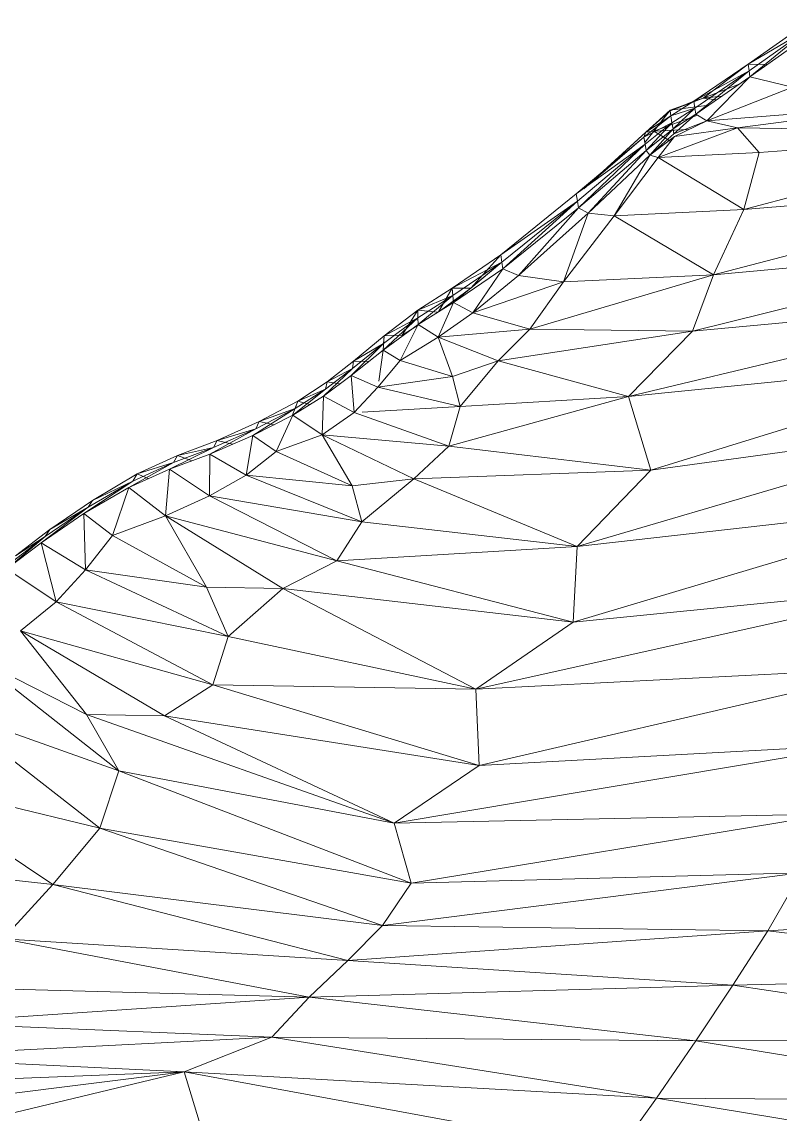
# Model space of a CAD drawing. Header units: millimetres. Extents: x -8591 to 7092, y -1621 to 14390.
# Drawn here: x -4469.5 to -4388.5, y 2881 to 2997.8 of the extents above; entities that cross this region are included whole.
import ezdxf

# ---------------------------------------------------------------- set-up
doc = ezdxf.new("R2010")
doc.units = ezdxf.units.MM
doc.layers.add('G-IMPT', color=8, linetype='Continuous', lineweight=9)
doc.layers.add('I-FURN', color=30, linetype='Continuous', lineweight=9)

# ---------------------------------------------------------------- blocks, each defined once
blk = doc.blocks.new('Artificial banana plant 1500mm - Family 4__C1-728657-Begane grond')
at = {"layer": 'G-IMPT'}
for p, q in [((27.25, 340.91), (20.83, 336.4)), ((27.25, 340.91), (20.83, 336.4)), ((27.34, 340.21), (20.83, 336.4)), ((27.34, 340.21), (20.83, 336.4)), ((20.94, 335.69), (27.34, 340.21)), ((27.34, 340.21), (20.94, 335.69)), ((21.03, 335.04), (27.34, 340.21)), ((21.03, 335.04), (27.34, 340.21)), ((21.03, 335.04), (27.43, 339.57)), ((21.03, 335.04), (27.43, 339.57)), ((20.83, 336.4), (15.03, 332.42)), ((20.83, 336.4), (15.03, 332.42)), ((20.83, 336.4), (16.03, 332.77)), ((20.83, 336.4), (16.03, 332.77)), ((20.83, 336.4), (20.94, 335.69)), ((20.83, 336.4), (20.94, 335.69)), ((20.83, 336.4), (22.88, 336.35)), ((20.83, 336.4), (22.88, 336.35)), ((20.94, 335.69), (15.03, 332.42)), ((20.94, 335.69), (15.03, 332.42)), ((15.15, 331.7), (20.94, 335.69)), ((20.94, 335.69), (15.15, 331.7)), ((15.26, 331.03), (20.94, 335.69)), ((15.26, 331.03), (20.94, 335.69)), ((15.26, 331.03), (21.03, 335.04)), ((15.26, 331.03), (21.03, 335.04)), ((21.03, 335.04), (16.42, 330.34)), ((21.03, 335.04), (16.42, 330.34)), ((20.94, 335.69), (21.03, 335.04)), ((20.94, 335.69), (21.03, 335.04)), ((21.03, 335.04), (25.57, 333.92)), ((21.03, 335.04), (25.57, 333.92)), ((19.89, 334.24), (16.03, 332.77)), ((19.89, 334.24), (16.03, 332.77)), ((16.42, 330.34), (25.57, 333.92)), ((16.42, 330.34), (25.57, 333.92)), ((16.03, 332.77), (12.5, 331.39)), ((16.03, 332.77), (12.5, 331.39)), ((16.03, 332.77), (12.52, 331.48)), ((16.03, 332.77), (12.52, 331.48)), ((15.03, 332.42), (16.03, 332.77)), ((15.03, 332.42), (16.03, 332.77)), ((16.03, 332.77), (18.02, 332.95)), ((16.03, 332.77), (18.02, 332.95)), ((16.03, 332.77), (17.48, 332.57)), ((16.03, 332.77), (17.48, 332.57)), ((15.03, 332.42), (12.5, 331.39)), ((15.03, 332.42), (12.5, 331.39)), ((16.66, 332), (12.52, 331.48)), ((16.66, 332), (12.52, 331.48)), ((15.03, 332.42), (12.59, 330.86)), ((15.03, 332.42), (12.59, 330.86)), ((15.15, 331.7), (12.59, 330.86)), ((15.15, 331.7), (12.59, 330.86)), ((12.71, 330.13), (15.15, 331.7)), ((15.15, 331.7), (12.71, 330.13)), ((12.82, 329.46), (15.15, 331.7)), ((12.82, 329.46), (15.15, 331.7)), ((15.03, 332.42), (15.15, 331.7)), ((15.03, 332.42), (15.15, 331.7)), ((15.15, 331.7), (15.26, 331.03)), ((15.15, 331.7), (15.26, 331.03)), ((16.42, 330.34), (38.87, 332.11)), ((16.42, 330.34), (38.87, 332.11)), ((19.71, 329.57), (38.87, 332.11)), ((19.71, 329.57), (38.87, 332.11)), ((12.59, 330.86), (9.72, 328.59)), ((12.59, 330.86), (9.72, 328.59)), ((9.91, 329.13), (12.52, 331.48)), ((9.91, 329.13), (12.52, 331.48)), ((12.5, 331.39), (9.91, 329.13)), ((12.5, 331.39), (9.91, 329.13)), ((12.59, 330.86), (9.91, 329.13)), ((12.59, 330.86), (9.91, 329.13)), ((12.52, 331.48), (10.76, 329.24)), ((12.52, 331.48), (10.76, 329.24)), ((15.43, 330.93), (10.76, 329.24)), ((15.43, 330.93), (10.76, 329.24)), ((12.5, 331.39), (12.52, 331.48)), ((12.5, 331.39), (12.52, 331.48)), ((12.59, 330.86), (12.5, 331.39)), ((12.59, 330.86), (12.5, 331.39)), ((12.59, 330.86), (12.71, 330.13)), ((12.59, 330.86), (12.71, 330.13)), ((12.82, 329.46), (15.26, 331.03)), ((12.82, 329.46), (15.26, 331.03)), ((15.26, 331.03), (12.92, 328.94)), ((15.26, 331.03), (12.92, 328.94)), ((15.26, 331.03), (16.42, 330.34)), ((15.26, 331.03), (16.42, 330.34)), ((12.71, 330.13), (9.72, 328.59)), ((12.71, 330.13), (9.72, 328.59)), ((10.76, 329.24), (9.82, 328.01)), ((10.76, 329.24), (9.82, 328.01)), ((9.84, 327.85), (12.71, 330.13)), ((12.71, 330.13), (9.84, 327.85)), ((9.91, 329.13), (10.76, 329.24)), ((9.91, 329.13), (10.76, 329.24)), ((9.96, 327.17), (12.71, 330.13)), ((9.96, 327.17), (12.71, 330.13)), ((9.96, 327.17), (12.82, 329.46)), ((9.96, 327.17), (12.82, 329.46)), ((12.82, 329.46), (10.34, 326.65)), ((12.82, 329.46), (10.34, 326.65)), ((10.76, 329.24), (14.49, 329.4)), ((10.76, 329.24), (14.49, 329.4)), ((10.76, 329.24), (12.58, 328.14)), ((10.76, 329.24), (12.58, 328.14)), ((11.24, 326.41), (19.71, 329.57)), ((11.24, 326.41), (19.71, 329.57)), ((12.71, 330.13), (12.82, 329.46)), ((12.71, 330.13), (12.82, 329.46)), ((12.82, 329.46), (12.92, 328.94)), ((12.82, 329.46), (12.92, 328.94)), ((12.92, 328.94), (16.42, 330.34)), ((12.92, 328.94), (16.42, 330.34)), ((16.42, 330.34), (12.99, 328.67)), ((16.42, 330.34), (12.99, 328.67)), ((12.99, 328.67), (19.71, 329.57)), ((12.99, 328.67), (19.71, 329.57)), ((16.42, 330.34), (19.71, 329.57)), ((16.42, 330.34), (19.71, 329.57)), ((19.71, 329.57), (22.03, 326.95)), ((19.71, 329.57), (22.03, 326.95)), ((19.71, 329.57), (51.63, 329.16)), ((19.71, 329.57), (51.63, 329.16)), ((9.72, 328.59), (2.48, 322.52)), ((9.72, 328.59), (2.48, 322.52)), ((9.91, 329.13), (3.3, 323.06)), ((9.72, 328.59), (3.3, 323.06)), ((9.72, 328.59), (3.3, 323.06)), ((9.91, 329.13), (5.15, 324.75)), ((9.72, 328.59), (9.91, 329.13)), ((9.72, 328.59), (9.91, 329.13)), ((9.72, 328.59), (9.84, 327.85)), ((9.72, 328.59), (9.84, 327.85)), ((10.34, 326.65), (12.92, 328.94)), ((10.34, 326.65), (12.92, 328.94)), ((10.34, 326.65), (12.99, 328.67)), ((10.34, 326.65), (12.99, 328.67)), ((11.24, 326.41), (12.99, 328.67)), ((11.24, 326.41), (12.99, 328.67)), ((20.39, 320.87), (51.63, 329.16)), ((20.39, 320.87), (51.63, 329.16)), ((22.03, 326.95), (51.63, 329.16)), ((22.03, 326.95), (51.63, 329.16)), ((9.84, 327.85), (2.48, 322.52)), ((9.84, 327.85), (2.48, 322.52)), ((2.61, 321.75), (9.84, 327.85)), ((9.84, 327.85), (2.61, 321.75)), ((2.73, 321.04), (9.84, 327.85)), ((2.73, 321.04), (9.84, 327.85)), ((2.73, 321.04), (9.96, 327.17)), ((2.73, 321.04), (9.96, 327.17)), ((9.96, 327.17), (3.74, 320.48)), ((9.96, 327.17), (3.74, 320.48)), ((9.84, 327.85), (9.96, 327.17)), ((9.84, 327.85), (9.96, 327.17)), ((9.96, 327.17), (10.34, 326.65)), ((9.96, 327.17), (10.34, 326.65)), ((11.24, 326.41), (22.03, 326.95)), ((11.24, 326.41), (22.03, 326.95)), ((20.39, 320.87), (22.03, 326.95)), ((20.39, 320.87), (22.03, 326.95)), ((3.74, 320.48), (10.34, 326.65)), ((3.74, 320.48), (10.34, 326.65)), ((10.34, 326.65), (6.54, 320.17)), ((10.34, 326.65), (6.54, 320.17)), ((6.54, 320.17), (11.24, 326.41)), ((6.54, 320.17), (11.24, 326.41)), ((10.34, 326.65), (11.24, 326.41)), ((10.34, 326.65), (11.24, 326.41)), ((11.24, 326.41), (20.39, 320.87)), ((11.24, 326.41), (20.39, 320.87)), ((17.16, 313.88), (54.54, 323.64)), ((17.16, 313.88), (54.54, 323.64)), ((20.39, 320.87), (54.54, 323.64)), ((20.39, 320.87), (54.54, 323.64)), ((2.48, 322.52), (-5.58, 316.02)), ((2.48, 322.52), (-5.58, 316.02)), ((2.48, 322.52), (2.61, 321.75)), ((2.48, 322.52), (2.61, 321.75)), ((2.61, 321.75), (-5.58, 316.02)), ((2.61, 321.75), (-5.58, 316.02)), ((-5.47, 315.24), (2.61, 321.75)), ((2.61, 321.75), (-5.47, 315.24)), ((-5.37, 314.53), (2.61, 321.75)), ((-5.37, 314.53), (2.61, 321.75)), ((-5.37, 314.53), (2.73, 321.04)), ((-5.37, 314.53), (2.73, 321.04)), ((2.73, 321.04), (-3.7, 313.8)), ((2.73, 321.04), (-3.7, 313.8)), ((2.61, 321.75), (2.73, 321.04)), ((2.61, 321.75), (2.73, 321.04)), ((2.73, 321.04), (3.74, 320.48)), ((2.73, 321.04), (3.74, 320.48)), ((-3.7, 313.8), (3.74, 320.48)), ((-3.7, 313.8), (3.74, 320.48)), ((3.74, 320.48), (1.14, 313.12)), ((3.74, 320.48), (1.14, 313.12)), ((1.14, 313.12), (6.54, 320.17)), ((1.14, 313.12), (6.54, 320.17)), ((3.74, 320.48), (6.54, 320.17)), ((3.74, 320.48), (6.54, 320.17)), ((6.54, 320.17), (20.39, 320.87)), ((6.54, 320.17), (20.39, 320.87)), ((6.54, 320.17), (17.16, 313.88)), ((6.54, 320.17), (17.16, 313.88)), ((17.16, 313.88), (20.39, 320.87)), ((17.16, 313.88), (20.39, 320.87)), ((14.89, 307.86), (52.46, 317.18)), ((14.89, 307.86), (52.46, 317.18)), ((17.16, 313.88), (52.46, 317.18)), ((17.16, 313.88), (52.46, 317.18)), ((-5.58, 316.02), (-10.75, 312.44)), ((-5.58, 316.02), (-10.75, 312.44)), ((-5.47, 315.24), (-10.75, 312.44)), ((-5.47, 315.24), (-10.75, 312.44)), ((-10.69, 311.65), (-5.47, 315.24)), ((-5.47, 315.24), (-10.69, 311.65)), ((-10.63, 310.93), (-5.47, 315.24)), ((-10.63, 310.93), (-5.47, 315.24)), ((-5.58, 316.02), (-8.76, 312.46)), ((-5.58, 316.02), (-8.76, 312.46)), ((-5.47, 315.23), (-8.76, 312.46)), ((-5.47, 315.23), (-8.76, 312.46)), ((-5.58, 316.02), (-5.47, 315.24)), ((-5.58, 316.02), (-5.47, 315.24)), ((-5.47, 315.24), (-5.37, 314.53)), ((-5.47, 315.24), (-5.37, 314.53)), ((-10.63, 310.93), (-5.37, 314.53)), ((-10.63, 310.93), (-5.37, 314.53)), ((-5.37, 314.53), (-8.56, 309.82)), ((-5.37, 314.53), (-8.56, 309.82)), ((-5.37, 314.53), (-3.7, 313.8)), ((-5.37, 314.53), (-3.7, 313.8)), ((-8.56, 309.82), (-3.7, 313.8)), ((-8.56, 309.82), (-3.7, 313.8)), ((-8.56, 309.82), (1.14, 313.12)), ((-8.56, 309.82), (1.14, 313.12)), ((-3.7, 313.8), (1.14, 313.12)), ((-3.7, 313.8), (1.14, 313.12)), ((-2.47, 308.07), (17.16, 313.88)), ((-2.47, 308.07), (17.16, 313.88)), ((-2.47, 308.07), (1.14, 313.12)), ((-2.47, 308.07), (1.14, 313.12)), ((1.14, 313.12), (17.16, 313.88)), ((1.14, 313.12), (17.16, 313.88)), ((14.89, 307.86), (17.16, 313.88)), ((14.89, 307.86), (17.16, 313.88)), ((-10.75, 312.44), (-14.43, 310.09)), ((-10.75, 312.44), (-14.43, 310.09)), ((-10.75, 312.44), (-12.24, 309.91)), ((-10.75, 312.44), (-12.24, 309.91)), ((-8.76, 312.46), (-12.03, 310.05)), ((-8.76, 312.46), (-12.03, 310.05)), ((-10.75, 312.44), (-8.76, 312.46)), ((-10.75, 312.44), (-8.76, 312.46)), ((-10.75, 312.44), (-10.69, 311.65)), ((-10.75, 312.44), (-10.69, 311.65)), ((-10.69, 311.65), (-14.43, 310.09)), ((-10.69, 311.65), (-14.43, 310.09)), ((-14.42, 309.29), (-10.69, 311.65)), ((-10.69, 311.65), (-14.42, 309.29)), ((-14.41, 308.56), (-10.69, 311.65)), ((-14.41, 308.56), (-10.69, 311.65)), ((-14.41, 308.56), (-10.63, 310.93)), ((-14.41, 308.56), (-10.63, 310.93)), ((-10.63, 310.93), (-12.26, 307.2)), ((-10.63, 310.93), (-12.26, 307.2)), ((-10.69, 311.65), (-10.63, 310.93)), ((-10.69, 311.65), (-10.63, 310.93)), ((-10.63, 310.93), (-8.56, 309.82)), ((-10.63, 310.93), (-8.56, 309.82)), ((8.07, 300.86), (50.97, 311.17)), ((8.07, 300.86), (50.97, 311.17)), ((14.89, 307.86), (50.97, 311.17)), ((14.89, 307.86), (50.97, 311.17)), ((-14.43, 310.09), (-18.04, 307.35)), ((-14.43, 310.09), (-18.04, 307.35)), ((-14.43, 310.09), (-16.12, 307.43)), ((-14.43, 310.09), (-16.12, 307.43)), ((-14.43, 310.09), (-14.42, 309.29)), ((-14.43, 310.09), (-14.42, 309.29)), ((-14.43, 310.09), (-12.3, 309.88)), ((-14.43, 310.09), (-12.3, 309.88)), ((-12.26, 307.2), (-8.56, 309.82)), ((-12.26, 307.2), (-8.56, 309.82)), ((-8.56, 309.82), (-2.47, 308.07)), ((-8.56, 309.82), (-2.47, 308.07)), ((-18.15, 305.81), (-14.42, 309.29)), ((-18.15, 305.81), (-14.42, 309.29)), ((-18.15, 305.81), (-14.41, 308.56)), ((-18.15, 305.81), (-14.41, 308.56)), ((-18.1, 306.55), (-14.42, 309.29)), ((-14.42, 309.29), (-18.1, 306.55)), ((-14.42, 309.29), (-18.04, 307.35)), ((-14.42, 309.29), (-18.04, 307.35)), ((-14.41, 308.56), (-16.32, 304.73)), ((-14.41, 308.56), (-16.32, 304.73)), ((-14.41, 308.51), (-16.12, 307.43)), ((-14.41, 308.51), (-16.12, 307.43)), ((-14.42, 309.29), (-14.41, 308.56)), ((-14.42, 309.29), (-14.41, 308.56)), ((-14.41, 308.56), (-12.26, 307.2)), ((-14.41, 308.56), (-12.26, 307.2)), ((-18.04, 307.35), (-21.29, 304.65)), ((-18.04, 307.35), (-21.29, 304.65)), ((-18.04, 307.35), (-18.15, 305.81)), ((-18.04, 307.35), (-18.15, 305.81)), ((-18.04, 307.35), (-18.1, 306.55)), ((-18.04, 307.35), (-18.1, 306.55)), ((-18.04, 307.35), (-16.12, 307.43)), ((-18.04, 307.35), (-16.12, 307.43)), ((-16.32, 304.73), (-12.26, 307.2)), ((-16.32, 304.73), (-12.26, 307.2)), ((-12.26, 307.2), (-2.47, 308.07)), ((-12.26, 307.2), (-2.47, 308.07)), ((-12.26, 307.2), (-10.73, 303)), ((-12.26, 307.2), (-10.73, 303)), ((-12.26, 307.2), (-5.84, 304.67)), ((-12.26, 307.2), (-5.84, 304.67)), ((-5.84, 304.67), (-2.47, 308.07)), ((-5.84, 304.67), (-2.47, 308.07)), ((-5.84, 304.67), (14.89, 307.86)), ((-5.84, 304.67), (14.89, 307.86)), ((-2.47, 308.07), (14.89, 307.86)), ((-2.47, 308.07), (14.89, 307.86)), ((8.07, 300.86), (14.89, 307.86)), ((8.07, 300.86), (14.89, 307.86)), ((-21.54, 303.12), (-18.1, 306.55)), ((-21.54, 303.12), (-18.1, 306.55)), ((-21.42, 303.85), (-18.1, 306.55)), ((-18.1, 306.55), (-21.42, 303.85)), ((-18.1, 306.55), (-21.29, 304.65)), ((-18.1, 306.55), (-21.29, 304.65)), ((-21.54, 303.12), (-18.15, 305.81)), ((-21.54, 303.12), (-18.15, 305.81)), ((-18.7, 301.86), (-16.32, 304.73)), ((-18.7, 301.86), (-16.32, 304.73)), ((-18.15, 305.81), (-18.61, 302.52)), ((-18.15, 305.81), (-18.61, 302.52)), ((-18.15, 305.81), (-16.32, 304.73)), ((-18.15, 305.81), (-16.32, 304.73)), ((-16.32, 304.73), (-10.73, 303)), ((-16.32, 304.73), (-10.73, 303)), ((8.07, 300.86), (49.53, 305.07)), ((8.07, 300.86), (49.53, 305.07)), ((10.46, 293), (49.53, 305.07)), ((10.46, 293), (49.53, 305.07)), ((-24.5, 300.92), (-21.42, 303.85)), ((-24.5, 300.92), (-21.42, 303.85)), ((-24.31, 301.65), (-21.42, 303.85)), ((-21.42, 303.85), (-24.31, 301.65)), ((-21.29, 304.65), (-24.11, 302.44)), ((-21.29, 304.65), (-24.11, 302.44)), ((-21.42, 303.85), (-24.11, 302.44)), ((-21.42, 303.85), (-24.11, 302.44)), ((-21.29, 304.65), (-21.42, 303.85)), ((-21.29, 304.65), (-21.42, 303.85)), ((-21.29, 304.65), (-19.67, 304.6)), ((-21.29, 304.65), (-19.67, 304.6)), ((-10.73, 303), (-5.84, 304.67)), ((-10.73, 303), (-5.84, 304.67)), ((-9.9, 299.82), (-5.84, 304.67)), ((-9.9, 299.82), (-5.84, 304.67)), ((-5.84, 304.67), (8.07, 300.86)), ((-5.84, 304.67), (8.07, 300.86)), ((-24.11, 302.44), (-27.25, 300.37)), ((-24.11, 302.44), (-27.25, 300.37)), ((-24.5, 300.92), (-21.54, 303.12)), ((-24.5, 300.92), (-21.54, 303.12)), ((-24.11, 302.44), (-24.31, 301.65)), ((-24.11, 302.44), (-24.31, 301.65)), ((-24.11, 302.44), (-22.76, 302.21)), ((-24.11, 302.44), (-22.76, 302.21)), ((-21.54, 303.12), (-21.25, 299.16)), ((-21.54, 303.12), (-21.25, 299.16)), ((-21.54, 303.12), (-18.7, 301.86)), ((-21.54, 303.12), (-18.7, 301.86)), ((-18.7, 301.86), (-10.73, 303)), ((-18.7, 301.86), (-10.73, 303)), ((-9.9, 299.82), (-10.73, 303)), ((-9.9, 299.82), (-10.73, 303)), ((-27.77, 298.87), (-24.31, 301.65)), ((-27.77, 298.87), (-24.31, 301.65)), ((-27.52, 299.59), (-24.31, 301.65)), ((-24.31, 301.65), (-27.52, 299.59)), ((-24.31, 301.65), (-27.25, 300.37)), ((-24.31, 301.65), (-27.25, 300.37)), ((-21.25, 299.16), (-18.7, 301.86)), ((-21.25, 299.16), (-18.7, 301.86)), ((-18.7, 301.86), (-9.9, 299.82)), ((-18.7, 301.86), (-9.9, 299.82)), ((-27.25, 300.37), (-31.39, 298.19)), ((-27.25, 300.37), (-31.39, 298.19)), ((-27.25, 300.37), (-27.87, 298.81)), ((-27.25, 300.37), (-27.87, 298.81)), ((-27.77, 298.87), (-24.5, 300.92)), ((-27.77, 298.87), (-24.5, 300.92)), ((-27.25, 300.37), (-27.52, 299.59)), ((-27.25, 300.37), (-27.52, 299.59)), ((-27.25, 300.37), (-25.93, 300.02)), ((-27.25, 300.37), (-25.93, 300.02)), ((-24.5, 300.92), (-24.66, 296.79)), ((-24.5, 300.92), (-24.66, 296.79)), ((-24.5, 300.92), (-21.25, 299.16)), ((-24.5, 300.92), (-21.25, 299.16)), ((-11.11, 295.58), (8.07, 300.86)), ((-11.11, 295.58), (8.07, 300.86)), ((-9.9, 299.82), (8.07, 300.86)), ((-9.9, 299.82), (8.07, 300.86)), ((10.46, 293), (8.07, 300.86)), ((10.46, 293), (8.07, 300.86)), ((-32.05, 296.71), (-27.52, 299.59)), ((-32.05, 296.71), (-27.52, 299.59)), ((-32.05, 296.71), (-27.77, 298.87)), ((-32.05, 296.71), (-27.77, 298.87)), ((-31.73, 297.42), (-27.52, 299.59)), ((-27.52, 299.59), (-31.73, 297.42)), ((-27.52, 299.59), (-31.39, 298.19)), ((-27.52, 299.59), (-31.39, 298.19)), ((-27.77, 298.87), (-29.55, 294.99)), ((-27.77, 298.87), (-29.55, 294.99)), ((-27.77, 298.87), (-24.66, 296.79)), ((-27.77, 298.87), (-24.66, 296.79)), ((-24.66, 296.79), (-21.25, 299.16)), ((-24.66, 296.79), (-21.25, 299.16)), ((-21.25, 299.16), (-11.11, 295.58)), ((-21.25, 299.16), (-11.11, 295.58)), ((-20.39, 299.21), (-9.9, 299.82)), ((-20.39, 299.21), (-9.9, 299.82)), ((-11.11, 295.58), (-9.9, 299.82)), ((-11.11, 295.58), (-9.9, 299.82)), ((-31.39, 298.19), (-35.87, 296.17)), ((-31.39, 298.19), (-35.87, 296.17)), ((-31.39, 298.19), (-31.73, 297.42)), ((-31.39, 298.19), (-31.73, 297.42)), ((-31.39, 298.19), (-29.76, 297.86)), ((-31.39, 298.19), (-29.76, 297.86)), ((2.6, 284.85), (47.67, 298.13)), ((2.6, 284.85), (47.67, 298.13)), ((10.46, 293), (47.67, 298.13)), ((10.46, 293), (47.67, 298.13)), ((-36.65, 294.71), (-31.73, 297.42)), ((-36.65, 294.71), (-31.73, 297.42)), ((-36.65, 294.71), (-32.05, 296.71)), ((-36.65, 294.71), (-32.05, 296.71)), ((-36.27, 295.41), (-31.73, 297.42)), ((-31.73, 297.42), (-36.27, 295.41)), ((-31.73, 297.42), (-35.87, 296.17)), ((-31.73, 297.42), (-35.87, 296.17)), ((-32.05, 296.71), (-32.78, 292.48)), ((-32.05, 296.71), (-32.78, 292.48)), ((-32.05, 296.71), (-29.55, 294.99)), ((-32.05, 296.71), (-29.55, 294.99)), ((-29.55, 294.99), (-24.66, 296.79)), ((-29.55, 294.99), (-24.66, 296.79)), ((-24.66, 296.79), (-21.45, 291.33)), ((-24.66, 296.79), (-21.45, 291.33)), ((-24.66, 296.79), (-14.85, 292.06)), ((-24.66, 296.79), (-14.85, 292.06)), ((-24.66, 296.79), (-11.11, 295.58)), ((-24.66, 296.79), (-11.11, 295.58)), ((-40.94, 293.11), (-36.27, 295.41)), ((-40.94, 293.11), (-36.27, 295.41)), ((-40.53, 293.81), (-36.27, 295.41)), ((-36.27, 295.41), (-40.53, 293.81)), ((-35.87, 296.17), (-40.09, 294.55)), ((-35.87, 296.17), (-40.09, 294.55)), ((-36.27, 295.41), (-40.09, 294.55)), ((-36.27, 295.41), (-40.09, 294.55)), ((-35.87, 296.17), (-36.27, 295.41)), ((-35.87, 296.17), (-36.27, 295.41)), ((-35.87, 296.17), (-34.23, 295.76)), ((-35.87, 296.17), (-34.23, 295.76)), ((-14.85, 292.06), (-11.11, 295.58)), ((-14.85, 292.06), (-11.11, 295.58)), ((-11.11, 295.58), (10.46, 293)), ((-11.11, 295.58), (10.46, 293)), ((-40.09, 294.55), (-44.42, 292.59)), ((-40.09, 294.55), (-44.42, 292.59)), ((-40.94, 293.11), (-36.65, 294.71)), ((-40.94, 293.11), (-36.65, 294.71)), ((-40.09, 294.55), (-40.53, 293.81)), ((-40.09, 294.55), (-40.53, 293.81)), ((-40.09, 294.55), (-38.65, 294.04)), ((-40.09, 294.55), (-38.65, 294.04)), ((-36.65, 294.71), (-36.68, 290.27)), ((-36.65, 294.71), (-36.68, 290.27)), ((-36.65, 294.71), (-32.78, 292.48)), ((-36.65, 294.71), (-32.78, 292.48)), ((-32.78, 292.48), (-29.55, 294.99)), ((-32.78, 292.48), (-29.55, 294.99)), ((-29.55, 294.99), (-21.45, 291.33)), ((-29.55, 294.99), (-21.45, 291.33)), ((-45.31, 291.15), (-40.53, 293.81)), ((-45.31, 291.15), (-40.53, 293.81)), ((-45.31, 291.15), (-40.94, 293.11)), ((-45.31, 291.15), (-40.94, 293.11)), ((-44.88, 291.84), (-40.53, 293.81)), ((-40.53, 293.81), (-44.88, 291.84)), ((-40.53, 293.81), (-44.42, 292.59)), ((-40.53, 293.81), (-44.42, 292.59)), ((-40.94, 293.11), (-41.39, 288.12)), ((-40.94, 293.11), (-41.39, 288.12)), ((-40.94, 293.11), (-36.68, 290.27)), ((-40.94, 293.11), (-36.68, 290.27)), ((-50.09, 288.35), (-44.88, 291.84)), ((-50.09, 288.35), (-44.88, 291.84)), ((-49.65, 289.03), (-44.88, 291.84)), ((-44.88, 291.84), (-49.65, 289.03)), ((-44.42, 292.59), (-49.17, 289.77)), ((-44.42, 292.59), (-49.17, 289.77)), ((-44.88, 291.84), (-49.17, 289.77)), ((-44.88, 291.84), (-49.17, 289.77)), ((-44.42, 292.59), (-44.88, 291.84)), ((-44.42, 292.59), (-44.88, 291.84)), ((-44.42, 292.59), (-43.23, 292.09)), ((-44.42, 292.59), (-43.23, 292.09)), ((-36.68, 290.27), (-32.78, 292.48)), ((-36.68, 290.27), (-32.78, 292.48)), ((-32.78, 292.48), (-20.4, 287.48)), ((-32.78, 292.48), (-20.4, 287.48)), ((-32.78, 292.48), (-21.45, 291.33)), ((-32.78, 292.48), (-21.45, 291.33)), ((-21.45, 291.33), (-14.85, 292.06)), ((-21.45, 291.33), (-14.85, 292.06)), ((-20.4, 287.48), (-14.85, 292.06)), ((-20.4, 287.48), (-14.85, 292.06)), ((-14.85, 292.06), (10.46, 293)), ((-14.85, 292.06), (10.46, 293)), ((-14.85, 292.06), (2.6, 284.85)), ((-14.85, 292.06), (2.6, 284.85)), ((2.6, 284.85), (10.46, 293)), ((2.6, 284.85), (10.46, 293)), ((-50.09, 288.35), (-45.31, 291.15)), ((-50.09, 288.35), (-45.31, 291.15)), ((-45.31, 291.15), (-47.04, 286.02)), ((-45.31, 291.15), (-47.04, 286.02)), ((-45.31, 291.15), (-41.39, 288.12)), ((-45.31, 291.15), (-41.39, 288.12)), ((-20.4, 287.48), (-21.45, 291.33)), ((-20.4, 287.48), (-21.45, 291.33)), ((-49.17, 289.77), (-53.74, 286.66)), ((-49.17, 289.77), (-53.74, 286.66)), ((-49.17, 289.77), (-49.65, 289.03)), ((-49.17, 289.77), (-49.65, 289.03)), ((-41.39, 288.12), (-36.68, 290.27)), ((-41.39, 288.12), (-36.68, 290.27)), ((-36.68, 290.27), (-23.1, 283.3)), ((-36.68, 290.27), (-23.1, 283.3)), ((-36.68, 290.27), (-20.4, 287.48)), ((-36.68, 290.27), (-20.4, 287.48)), ((2.16, 276.74), (45.28, 289.68)), ((2.16, 276.74), (45.28, 289.68)), ((2.6, 284.85), (45.28, 289.68)), ((2.6, 284.85), (45.28, 289.68)), ((-54.67, 285.24), (-49.65, 289.03)), ((-54.67, 285.24), (-49.65, 289.03)), ((-54.67, 285.24), (-50.09, 288.35)), ((-54.67, 285.24), (-50.09, 288.35)), ((-54.22, 285.92), (-49.65, 289.03)), ((-49.65, 289.03), (-54.22, 285.92)), ((-49.65, 289.03), (-53.74, 286.66)), ((-49.65, 289.03), (-53.74, 286.66)), ((-50.09, 288.35), (-49.92, 282.33)), ((-50.09, 288.35), (-49.92, 282.33)), ((-50.09, 288.35), (-47.04, 286.02)), ((-50.09, 288.35), (-47.04, 286.02)), ((-47.04, 286.02), (-41.39, 288.12)), ((-47.04, 286.02), (-41.39, 288.12)), ((-41.39, 288.12), (-36.99, 280.49)), ((-41.39, 288.12), (-36.99, 280.49)), ((-41.39, 288.12), (-28.84, 280.35)), ((-41.39, 288.12), (-28.84, 280.35)), ((-41.39, 288.12), (-23.1, 283.3)), ((-41.39, 288.12), (-23.1, 283.3)), ((-23.1, 283.3), (-20.4, 287.48)), ((-23.1, 283.3), (-20.4, 287.48)), ((-20.4, 287.48), (2.6, 284.85)), ((-20.4, 287.48), (2.6, 284.85)), ((-53.74, 286.66), (-57.4, 283.85)), ((-53.74, 286.66), (-57.4, 283.85)), ((-53.74, 286.66), (-54.22, 285.92)), ((-53.74, 286.66), (-54.22, 285.92)), ((-49.92, 282.33), (-47.04, 286.02)), ((-49.92, 282.33), (-47.04, 286.02)), ((-47.04, 286.02), (-36.99, 280.49)), ((-47.04, 286.02), (-36.99, 280.49)), ((-58.32, 282.44), (-54.22, 285.92)), ((-58.32, 282.44), (-54.22, 285.92)), ((-58.32, 282.44), (-54.67, 285.24)), ((-58.32, 282.44), (-54.67, 285.24)), ((-57.88, 283.12), (-54.22, 285.92)), ((-54.22, 285.92), (-57.88, 283.12)), ((-54.22, 285.92), (-57.4, 283.85)), ((-54.22, 285.92), (-57.4, 283.85)), ((-54.67, 285.24), (-53.06, 278.91)), ((-54.67, 285.24), (-53.06, 278.91)), ((-54.67, 285.24), (-49.92, 282.33)), ((-54.67, 285.24), (-49.92, 282.33)), ((-23.1, 283.3), (2.6, 284.85)), ((-23.1, 283.3), (2.6, 284.85)), ((2.16, 276.74), (2.6, 284.85)), ((2.16, 276.74), (2.6, 284.85)), ((-28.84, 280.35), (-23.1, 283.3)), ((-28.84, 280.35), (-23.1, 283.3)), ((-23.1, 283.3), (2.16, 276.74)), ((-23.1, 283.3), (2.16, 276.74)), ((-58.32, 282.44), (-53.06, 278.91)), ((-58.32, 282.44), (-53.06, 278.91)), ((-53.06, 278.91), (-49.92, 282.33)), ((-53.06, 278.91), (-49.92, 282.33)), ((-49.92, 282.33), (-34.7, 275.23)), ((-49.92, 282.33), (-34.7, 275.23)), ((-49.92, 282.33), (-36.99, 280.49)), ((-49.92, 282.33), (-36.99, 280.49)), ((-34.7, 275.23), (-36.99, 280.49)), ((-34.7, 275.23), (-36.99, 280.49)), ((-36.99, 280.49), (-28.84, 280.35)), ((-36.99, 280.49), (-28.84, 280.35)), ((-34.7, 275.23), (-28.84, 280.35)), ((-34.7, 275.23), (-28.84, 280.35)), ((-28.84, 280.35), (-8.24, 269.59)), ((-28.84, 280.35), (-8.24, 269.59)), ((-28.84, 280.35), (2.16, 276.74)), ((-28.84, 280.35), (2.16, 276.74)), ((-8.24, 269.59), (41.56, 280.68)), ((-8.24, 269.59), (41.56, 280.68)), ((2.16, 276.74), (41.56, 280.68)), ((2.16, 276.74), (41.56, 280.68)), ((-56.86, 275.83), (-53.06, 278.91)), ((-56.86, 275.83), (-53.06, 278.91)), ((-53.06, 278.91), (-36.31, 270.05)), ((-53.06, 278.91), (-36.31, 270.05)), ((-53.06, 278.91), (-34.7, 275.23)), ((-53.06, 278.91), (-34.7, 275.23)), ((-8.24, 269.59), (2.16, 276.74)), ((-8.24, 269.59), (2.16, 276.74)), ((-56.86, 275.83), (-49.81, 266.9)), ((-56.86, 275.83), (-49.81, 266.9)), ((-56.86, 275.83), (-41.48, 266.73)), ((-56.86, 275.83), (-41.48, 266.73)), ((-56.86, 275.83), (-36.31, 270.05)), ((-56.86, 275.83), (-36.31, 270.05)), ((-36.31, 270.05), (-34.7, 275.23)), ((-36.31, 270.05), (-34.7, 275.23)), ((-34.7, 275.23), (-8.24, 269.59)), ((-34.7, 275.23), (-8.24, 269.59)), ((-61.75, 272.97), (-46.37, 260.87)), ((-61.75, 272.97), (-46.37, 260.87)), ((-61.75, 272.97), (-49.81, 266.9)), ((-61.75, 272.97), (-49.81, 266.9)), ((-8.24, 269.59), (37.32, 271.92)), ((-8.24, 269.59), (37.32, 271.92)), ((-7.89, 261.43), (37.32, 271.92)), ((-7.89, 261.43), (37.32, 271.92)), ((-41.48, 266.73), (-36.31, 270.05)), ((-41.48, 266.73), (-36.31, 270.05)), ((-36.31, 270.05), (-7.89, 261.43)), ((-36.31, 270.05), (-7.89, 261.43)), ((-36.31, 270.05), (-8.24, 269.59)), ((-36.31, 270.05), (-8.24, 269.59)), ((-7.89, 261.43), (-8.24, 269.59)), ((-7.89, 261.43), (-8.24, 269.59)), ((-64.63, 267.39), (-48.38, 254.73)), ((-64.63, 267.39), (-48.38, 254.73)), ((-64.63, 267.39), (-46.37, 260.87)), ((-64.63, 267.39), (-46.37, 260.87)), ((-46.37, 260.87), (-49.81, 266.9)), ((-46.37, 260.87), (-49.81, 266.9)), ((-49.81, 266.9), (-41.48, 266.73)), ((-49.81, 266.9), (-41.48, 266.73)), ((-49.81, 266.9), (-16.97, 255.26)), ((-49.81, 266.9), (-16.97, 255.26)), ((-41.48, 266.73), (-16.97, 255.26)), ((-41.48, 266.73), (-16.97, 255.26)), ((-41.48, 266.73), (-7.89, 261.43)), ((-41.48, 266.73), (-7.89, 261.43)), ((-16.97, 255.26), (33.36, 263.7)), ((-16.97, 255.26), (33.36, 263.7)), ((-7.89, 261.43), (33.36, 263.7)), ((-7.89, 261.43), (33.36, 263.7)), ((-48.38, 254.73), (-46.37, 260.87)), ((-48.38, 254.73), (-46.37, 260.87)), ((-46.37, 260.87), (-15.15, 248.85)), ((-46.37, 260.87), (-15.15, 248.85)), ((-46.37, 260.87), (-16.97, 255.26)), ((-46.37, 260.87), (-16.97, 255.26)), ((-16.97, 255.26), (-7.89, 261.43)), ((-16.97, 255.26), (-7.89, 261.43)), ((-70.45, 260.09), (-53.42, 248.73)), ((-70.45, 260.09), (-53.42, 248.73)), ((-70.45, 260.09), (-48.38, 254.73)), ((-70.45, 260.09), (-48.38, 254.73)), ((-16.97, 255.26), (29.76, 256.26)), ((-16.97, 255.26), (29.76, 256.26)), ((-15.15, 248.85), (29.76, 256.26)), ((-15.15, 248.85), (29.76, 256.26)), ((-53.42, 248.73), (-48.38, 254.73)), ((-53.42, 248.73), (-48.38, 254.73)), ((-48.38, 254.73), (-18.21, 244.34)), ((-48.38, 254.73), (-18.21, 244.34)), ((-48.38, 254.73), (-15.15, 248.85)), ((-48.38, 254.73), (-15.15, 248.85)), ((-15.15, 248.85), (-16.97, 255.26)), ((-15.15, 248.85), (-16.97, 255.26)), ((-77.6, 251.29), (-53.42, 248.73)), ((-77.6, 251.29), (-53.42, 248.73)), ((-18.21, 244.34), (26.49, 249.97)), ((-18.21, 244.34), (26.49, 249.97)), ((-15.15, 248.85), (26.49, 249.97)), ((-15.15, 248.85), (26.49, 249.97)), ((22.94, 243.75), (26.49, 249.97)), ((22.94, 243.75), (26.49, 249.97)), ((-58.72, 242.9), (-53.42, 248.73)), ((-58.72, 242.9), (-53.42, 248.73)), ((-53.42, 248.73), (-21.92, 240.58)), ((-53.42, 248.73), (-21.92, 240.58)), ((-53.42, 248.73), (-18.21, 244.34)), ((-53.42, 248.73), (-18.21, 244.34)), ((-18.21, 244.34), (-15.15, 248.85)), ((-18.21, 244.34), (-15.15, 248.85)), ((22.94, 243.75), (66.08, 246.59)), ((22.94, 243.75), (66.08, 246.59)), ((-21.92, 240.58), (-18.21, 244.34)), ((-21.92, 240.58), (-18.21, 244.34)), ((-18.21, 244.34), (22.94, 243.75)), ((-18.21, 244.34), (22.94, 243.75)), ((-58.72, 242.9), (-26.05, 236.68)), ((-58.72, 242.9), (-26.05, 236.68)), ((-58.72, 242.9), (-21.92, 240.58)), ((-58.72, 242.9), (-21.92, 240.58)), ((-21.92, 240.58), (22.94, 243.75)), ((-21.92, 240.58), (22.94, 243.75)), ((19.22, 237.96), (22.94, 243.75)), ((19.22, 237.96), (22.94, 243.75)), ((22.94, 243.75), (62.21, 239.05)), ((22.94, 243.75), (62.21, 239.05)), ((-26.05, 236.68), (-21.92, 240.58)), ((-26.05, 236.68), (-21.92, 240.58)), ((-21.92, 240.58), (19.22, 237.96)), ((-21.92, 240.58), (19.22, 237.96)), ((19.22, 237.96), (62.21, 239.05)), ((19.22, 237.96), (62.21, 239.05)), ((-63.41, 237.66), (-26.05, 236.68)), ((-63.41, 237.66), (-26.05, 236.68)), ((-26.05, 236.68), (19.22, 237.96)), ((-26.05, 236.68), (19.22, 237.96)), ((15.24, 232.01), (19.22, 237.96)), ((15.24, 232.01), (19.22, 237.96)), ((19.22, 237.96), (58.33, 232.09)), ((19.22, 237.96), (58.33, 232.09)), ((-66.81, 233.94), (-26.05, 236.68)), ((-66.81, 233.94), (-26.05, 236.68)), ((-30.01, 232.4), (-26.05, 236.68)), ((-30.01, 232.4), (-26.05, 236.68)), ((-26.05, 236.68), (15.24, 232.01)), ((-26.05, 236.68), (15.24, 232.01)), ((-66.81, 233.94), (-30.01, 232.4)), ((-66.81, 233.94), (-30.01, 232.4)), ((-71.89, 230.27), (-30.01, 232.4)), ((-71.89, 230.27), (-30.01, 232.4)), ((-39.39, 228.7), (-30.01, 232.4)), ((-39.39, 228.7), (-30.01, 232.4)), ((-30.01, 232.4), (11.07, 225.87)), ((-30.01, 232.4), (11.07, 225.87)), ((-30.01, 232.4), (15.24, 232.01)), ((-30.01, 232.4), (15.24, 232.01)), ((11.07, 225.87), (15.24, 232.01)), ((11.07, 225.87), (15.24, 232.01)), ((15.24, 232.01), (58.33, 232.09)), ((15.24, 232.01), (58.33, 232.09)), ((15.24, 232.01), (54.36, 225.59)), ((15.24, 232.01), (54.36, 225.59)), ((-71.89, 230.27), (-39.39, 228.7)), ((-71.89, 230.27), (-39.39, 228.7)), ((-81.87, 226.99), (-39.39, 228.7)), ((-81.87, 226.99), (-39.39, 228.7)), ((-74.64, 224.27), (-39.39, 228.7)), ((-74.64, 224.27), (-39.39, 228.7)), ((-73.37, 220.56), (-39.39, 228.7)), ((-73.37, 220.56), (-39.39, 228.7)), ((-37.55, 222.59), (-39.39, 228.7)), ((-37.55, 222.59), (-39.39, 228.7)), ((-39.39, 228.7), (6.95, 220.18)), ((-39.39, 228.7), (6.95, 220.18)), ((-39.39, 228.7), (11.07, 225.87)), ((-39.39, 228.7), (11.07, 225.87)), ((6.95, 220.18), (11.07, 225.87)), ((6.95, 220.18), (11.07, 225.87)), ((11.07, 225.87), (50.27, 219.47)), ((11.07, 225.87), (50.27, 219.47)), ((11.07, 225.87), (54.36, 225.59)), ((11.07, 225.87), (54.36, 225.59))]:
    blk.add_line(p, q, dxfattribs=at)
blk = doc.blocks.new('Artificial banana plant 1500mm - Family 4__C2-728658-Begane grond')
blk.add_blockref('Artificial banana plant 1500mm - Family 4__C1-728657-Begane grond', (0, 0))
blk = doc.blocks.new('Artificial banana plant 1500mm - Family 4-728656-Begane grond')
blk.add_blockref('Artificial banana plant 1500mm - Family 4__C2-728658-Begane grond', (0, 0))
blk = doc.blocks.new('Artificial banana plant 1500mm - Ny märkning-728662-Begane grond')
blk.add_blockref('Artificial banana plant 1500mm - Family 4-728656-Begane grond', (0, 0))

msp = doc.modelspace()

# ---------------------------------------------------------------- block references
at = {"layer": 'I-FURN'}
msp.add_blockref('Artificial banana plant 1500mm - Ny märkning-728662-Begane grond', (-4412.76, 2656.87), dxfattribs=at)

doc.saveas('drawing.dxf')
